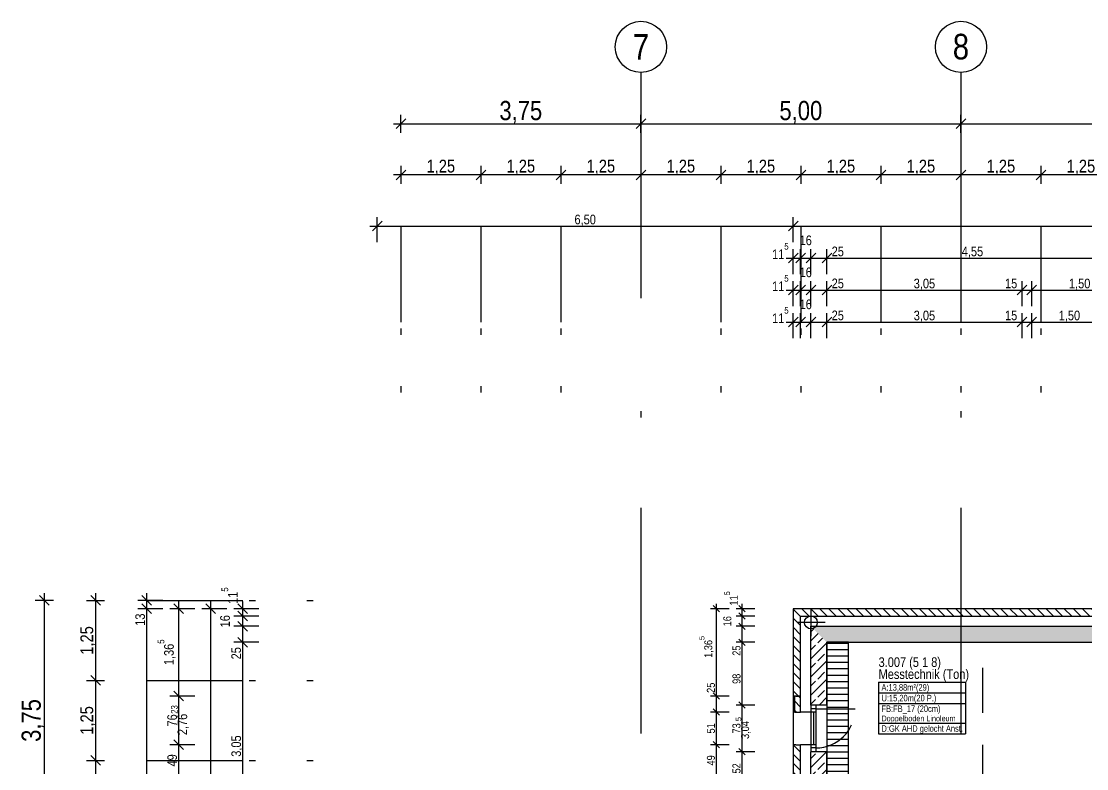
# Model space of a CAD drawing. Extents: x 0.1 to 69.2, y -3.1 to 71.7.
# Drawn here: x 20.13 to 36.78, y 55.15 to 66.83 of the extents above; entities that cross this region are included whole.
import ezdxf

# ---------------------------------------------------------------- set-up
doc = ezdxf.new("R2010")
doc.units = 0
doc.header["$MEASUREMENT"] = 0
for name, pattern in [('Achse', [0.0023, 0, -0.0008, 0.0015, 0]), ('Strichlinie oben', [0.0012, 0.0007, -0.0005]), ('Strichpunktlinie', [0.006703, 0.003528, -0.001764, 0, -0.001411])]:
    doc.linetypes.add(name, pattern=pattern)
for name, color, linetype in [('A0 Einfügepunkt', 7, 'Continuous'), ('A11 Achsen-Bem.A', 7, 'Continuous'), ('A11 Achsen.A', 7, 'Continuous'), ('A12 Achsen1.A', 7, 'Continuous'), ('A27 Unterzug.TK', 7, 'Continuous'), ('A33 Beton Schnitt.TK', 7, 'Continuous'), ('A33 Beton uns oben.TK', 7, 'Continuous'), ('A35 Mauer Schnitt.TK', 7, 'Continuous'), ('A35 Mauer Schnitt_Versatzstein.TK', 7, 'Continuous'), ('A48 Fenster.TU', 7, 'Continuous'), ('A54 Heizung Konvektoren.HT', 7, 'Continuous'), ('A71 Bem100.TX', 7, 'Continuous'), ('A74 Raumstempel.TX', 7, 'Continuous')]:
    doc.layers.add(name, color=color, linetype=linetype)
doc.styles.add('ERSTELLTER_STIL_1', font='ARIALN.TTF')
pattern_1 = [(135, (-18.97232, -5.88776), (0.07071068, 0.07071068), [])]
pattern_2 = [(45, (-18.97232, -5.88776), (-0.14142136, 0.14142136), []), (45, (-19.04303, -5.81705), (-0.14142136, 0.14142136), [0.15, -0.05])]

msp = doc.modelspace()

# ---------------------------------------------------------------- hatches: boundary and pattern name
at = {"layer": 'A33 Beton Schnitt.TK', "linetype": 'Continuous', "ltscale": 1000}
h = msp.add_hatch(dxfattribs=at)
h.set_pattern_fill('BETON__STAHLBETON_0003', color=256, scale=100, style=0, pattern_type=2)
h.set_pattern_definition(pattern_2)
h.paths.add_polyline_path([(32.467, 57.374), (32.467, 56.144), (32.547, 56.144), (32.717, 56.144), (32.717, 57.124)], flags=0)
h = msp.add_hatch(dxfattribs=at)
h.set_pattern_fill('BETON__STAHLBETON_0003', color=256, scale=100, style=0, pattern_type=2)
h.set_pattern_definition(pattern_2)
h.paths.add_polyline_path([(32.717, 57.124), (54.657, 57.124), (54.907, 57.374), (32.467, 57.374)], flags=0)
h = msp.add_hatch(dxfattribs=at)
h.set_pattern_fill('BETON__STAHLBETON_0003', color=256, scale=100, style=0, pattern_type=2)
h.set_pattern_definition(pattern_2)
h.paths.add_polyline_path([(32.547, 55.414), (32.467, 55.414), (32.467, 54.894), (32.547, 54.894), (32.717, 54.894), (32.717, 55.414)], flags=0)
at = {"layer": 'A35 Mauer Schnitt.TK', "linetype": 'Continuous', "ltscale": 1000}
h = msp.add_hatch(dxfattribs=at)
h.set_pattern_fill('MW_HLZ_0003', color=256, scale=100, style=0, pattern_type=2)
h.set_pattern_definition(pattern_1)
h.paths.add_polyline_path([(32.307, 57.534), (55.067, 57.534), (55.182, 57.649), (32.192, 57.649)], flags=0)
h = msp.add_hatch(dxfattribs=at)
h.set_pattern_fill('MW_HLZ_0003', color=256, scale=100, style=0, pattern_type=2)
h.set_pattern_definition(pattern_1)
h.paths.add_polyline_path([(32.192, 56.284), (32.307, 56.284), (32.307, 57.534), (32.192, 57.649)], flags=0)
h = msp.add_hatch(dxfattribs=at)
h.set_pattern_fill('MW_HLZ_0003', color=256, scale=100, style=0, pattern_type=2)
h.set_pattern_definition(pattern_1)
h.paths.add_polyline_path([(32.192, 55.034), (32.307, 55.034), (32.307, 55.524), (32.192, 55.524)], flags=0)
at = {"layer": 'A35 Mauer Schnitt_Versatzstein.TK', "linetype": 'Continuous', "ltscale": 1000}
h = msp.add_hatch(dxfattribs=at)
h.set_pattern_fill('MW_HLZ_0003', color=256, scale=100, style=0, pattern_type=2)
h.set_pattern_definition(pattern_1)
h.paths.add_polyline_path([(32.307, 56.034), (32.307, 56.284), (32.212, 56.284), (32.212, 56.034)], flags=0)
at = {"layer": 'A54 Heizung Konvektoren.HT', "linetype": 'Continuous', "ltscale": 1000}
h = msp.add_hatch(dxfattribs=at)
h.set_pattern_fill('HOLZ_SCHALUNG_LIEGEND__1_A2', color=256, scale=100, style=0, pattern_type=2)
h.set_pattern_definition([(0, (-18.97232, -5.88776), (0, 0.1), [])])
h.paths.add_polyline_path([(33.057, 54.074), (33.057, 57.124), (32.717, 57.124), (32.717, 54.074)], flags=0)

# ---------------------------------------------------------------- linework, layer by layer
at = {"layer": 'A0 Einfügepunkt', "linetype": 'Continuous', "ltscale": 1000}
for p, q in [((32.467, 57.648), (32.467, 57.221)), ((32.69, 57.434), (32.263, 57.434))]:
    msp.add_line(p, q, dxfattribs=at)
msp.add_circle((32.467, 57.434), 0.1, dxfattribs=at)
at = {"layer": 'A11 Achsen-Bem.A', "linetype": 'Continuous', "ltscale": 1000}
for p, q in [((26.137, 65.304), (25.987, 65.154)), ((26.062, 65.087), (26.062, 65.37)), ((29.887, 65.304), (29.737, 65.154)), ((29.812, 65.087), (29.812, 65.37)), ((34.887, 65.304), (34.737, 65.154)), ((34.812, 65.087), (34.812, 65.37)), ((25.949, 65.229), (26.062, 65.229)), ((26.062, 65.229), (29.812, 65.229)), ((29.812, 65.229), (34.812, 65.229)), ((34.812, 65.229), (39.812, 65.229)), ((26.062, 64.429), (25.949, 64.429)), ((26.137, 64.504), (25.987, 64.354)), ((26.062, 64.57), (26.062, 64.287)), ((27.312, 64.429), (26.062, 64.429)), ((27.237, 64.354), (27.387, 64.504)), ((27.312, 64.57), (27.312, 64.287)), ((28.562, 64.429), (27.312, 64.429)), ((28.487, 64.354), (28.637, 64.504)), ((28.562, 64.57), (28.562, 64.287)), ((29.812, 64.429), (28.562, 64.429)), ((29.737, 64.354), (29.887, 64.504)), ((29.812, 64.57), (29.812, 64.287)), ((31.062, 64.429), (29.812, 64.429)), ((30.987, 64.354), (31.137, 64.504)), ((31.062, 64.57), (31.062, 64.287)), ((32.312, 64.429), (31.062, 64.429)), ((32.237, 64.354), (32.387, 64.504)), ((32.312, 64.57), (32.312, 64.287)), ((33.562, 64.429), (32.312, 64.429)), ((33.487, 64.354), (33.637, 64.504)), ((33.562, 64.57), (33.562, 64.287)), ((34.812, 64.429), (33.562, 64.429)), ((34.737, 64.354), (34.887, 64.504)), ((34.812, 64.57), (34.812, 64.287)), ((36.062, 64.429), (34.812, 64.429)), ((35.987, 64.354), (36.137, 64.504)), ((36.062, 64.57), (36.062, 64.287)), ((37.312, 64.429), (36.062, 64.429)), ((20.634, 57.779), (20.351, 57.779)), ((20.567, 57.704), (20.417, 57.854)), ((20.492, 57.779), (20.492, 57.892)), ((20.492, 54.029), (20.492, 57.779)), ((21.151, 57.779), (21.434, 57.779)), ((21.367, 57.704), (21.217, 57.854)), ((21.292, 57.892), (21.292, 57.779)), ((21.292, 57.779), (21.292, 56.529)), ((21.367, 56.454), (21.217, 56.604)), ((21.151, 56.529), (21.434, 56.529)), ((21.292, 56.529), (21.292, 55.279)), ((21.151, 55.279), (21.434, 55.279)), ((21.367, 55.204), (21.217, 55.354)), ((21.292, 55.279), (21.292, 54.029))]:
    msp.add_line(p, q, dxfattribs=at)
at = {"layer": 'A11 Achsen.A', "linetype": 'Strichpunktlinie', "ltscale": 1000}
for p, q in [((29.812, 66.029), (29.812, -2.341)), ((34.812, 66.029), (34.812, -2.341))]:
    msp.add_line(p, q, dxfattribs=at)
at = {"layer": 'A11 Achsen.A', "linetype": 'Continuous', "ltscale": 1000}
for centre in [(29.812, 66.429), (34.812, 66.429)]:
    msp.add_circle(centre, 0.4, dxfattribs=at)
at = {"layer": 'A12 Achsen1.A', "linetype": 'Achse', "ltscale": 1000}
for p, q in [((26.062, 64.529), (26.062, 61.029)), ((27.312, 64.529), (27.312, 61.029)), ((28.562, 64.529), (28.562, 61.029)), ((31.062, 64.529), (31.062, 61.029)), ((32.312, 64.529), (32.312, 61.029)), ((33.562, 64.529), (33.562, 61.029)), ((34.812, 64.529), (34.812, 61.029)), ((36.062, 64.529), (36.062, 61.029)), ((21.192, 57.779), (24.692, 57.779)), ((21.192, 56.529), (24.692, 56.529)), ((21.192, 55.279), (24.692, 55.279))]:
    msp.add_line(p, q, dxfattribs=at)
at = {"layer": 'A27 Unterzug.TK', "linetype": 'Continuous', "ltscale": 1000}
for p, q in [((32.547, 56.144), (32.467, 56.144)), ((32.717, 56.144), (32.547, 56.144)), ((32.547, 55.414), (32.467, 55.414)), ((32.717, 55.414), (32.547, 55.414))]:
    msp.add_line(p, q, dxfattribs=at)
at = {"layer": 'A33 Beton Schnitt.TK', "linetype": 'Continuous', "ltscale": 1000}
for p, q in [((32.467, 56.144), (32.467, 57.374)), ((32.467, 57.374), (54.907, 57.374)), ((32.547, 56.144), (32.467, 56.144)), ((32.547, 56.144), (32.467, 56.144)), ((32.467, 56.144), (32.467, 55.414)), ((32.547, 56.144), (32.467, 56.144)), ((32.547, 56.144), (32.547, 55.414)), ((32.717, 56.144), (32.717, 55.414)), ((32.467, 56.034), (32.307, 56.034)), ((32.547, 56.034), (32.467, 56.034)), ((32.507, 56.034), (32.507, 55.524)), ((32.467, 55.524), (32.307, 55.524)), ((32.547, 55.524), (32.467, 55.524)), ((32.467, 54.894), (32.467, 55.414)), ((32.547, 55.414), (32.467, 55.414)), ((32.547, 55.414), (32.467, 55.414)), ((32.547, 55.414), (32.467, 55.414))]:
    msp.add_line(p, q, dxfattribs=at)
at = {"layer": 'A33 Beton Schnitt.TK', "linetype": 'Continuous', "lineweight": 0, "ltscale": 1000, "flags": 128}
for points in [[(32.307, 57.534), (32.307, 56.144)], [(55.067, 57.534), (32.307, 57.534)], [(32.307, 55.414), (32.307, 54.894)]]:
    msp.add_lwpolyline(points, dxfattribs=at)
at = {"layer": 'A33 Beton Schnitt.TK', "linetype": 'Continuous', "ltscale": 1000, "flags": 128}
for points in [[(32.717, 56.144), (32.717, 57.124)], [(32.717, 57.124), (47.257, 57.124)], [(32.717, 54.894), (32.717, 55.414)]]:
    msp.add_lwpolyline(points, dxfattribs=at)
at = {"layer": 'A33 Beton uns oben.TK', "linetype": 'Strichlinie oben', "ltscale": 1000}
msp.add_line((35.154, 23.624), (35.154, 57.124), dxfattribs=at)
at = {"layer": 'A35 Mauer Schnitt.TK', "linetype": 'Continuous', "ltscale": 1000}
for p, q in [((32.232, 56.284), (32.192, 56.284)), ((32.192, 56.284), (32.192, 55.524)), ((32.232, 56.284), (32.307, 56.284)), ((32.232, 55.524), (32.192, 55.524)), ((32.232, 55.524), (32.307, 55.524))]:
    msp.add_line(p, q, dxfattribs=at)
at = {"layer": 'A35 Mauer Schnitt.TK', "linetype": 'Continuous', "ltscale": 1000, "flags": 128}
for points in [[(55.182, 57.649), (32.192, 57.649)], [(32.192, 57.649), (32.192, 56.284)], [(32.307, 57.534), (55.067, 57.534)], [(32.307, 56.284), (32.307, 57.534)], [(32.192, 55.524), (32.192, 55.034)], [(32.307, 55.034), (32.307, 55.524)]]:
    msp.add_lwpolyline(points, dxfattribs=at)
at = {"layer": 'A35 Mauer Schnitt_Versatzstein.TK', "linetype": 'Continuous', "ltscale": 1000, "flags": 128}
for points in [[(32.307, 56.284), (32.212, 56.284)], [(32.212, 56.284), (32.212, 56.034)], [(32.307, 56.034), (32.307, 56.284)], [(32.212, 56.034), (32.307, 56.034)]]:
    msp.add_lwpolyline(points, dxfattribs=at)
at = {"layer": 'A48 Fenster.TU', "linetype": 'Continuous', "ltscale": 1000}
for p, q in [((32.547, 56.084), (32.467, 56.084)), ((32.547, 55.474), (32.467, 55.474))]:
    msp.add_line(p, q, dxfattribs=at)
at = {"layer": 'A48 Fenster.TU', "linetype": 'Strichlinie oben', "ltscale": 1000}
msp.add_line((32.547, 56.084), (33.157, 56.084), dxfattribs=at)
msp.add_arc((32.547, 56.084), 0.61, 270, 0, dxfattribs=at)
at = {"layer": 'A54 Heizung Konvektoren.HT', "linetype": 'Continuous', "ltscale": 1000}
for p, q in [((33.057, 57.124), (32.717, 57.124)), ((32.717, 57.124), (32.717, 54.074)), ((33.057, 54.074), (33.057, 57.124))]:
    msp.add_line(p, q, dxfattribs=at)
at = {"layer": 'A71 Bem100.TX', "linetype": 'Continuous', "ltscale": 1000}
for p, q in [((25.692, 63.379), (25.692, 63.77)), ((32.192, 63.379), (32.192, 63.77)), ((25.579, 63.629), (25.692, 63.629)), ((25.767, 63.704), (25.617, 63.554)), ((25.692, 63.629), (32.192, 63.629)), ((32.267, 63.704), (32.117, 63.554)), ((32.192, 63.629), (55.182, 63.629)), ((32.192, 62.879), (32.192, 63.27)), ((32.307, 62.879), (32.307, 63.27)), ((32.467, 62.879), (32.467, 63.27)), ((32.717, 62.879), (32.717, 63.27)), ((32.079, 63.129), (32.192, 63.129)), ((32.267, 63.204), (32.117, 63.054)), ((32.192, 63.129), (32.307, 63.129)), ((32.382, 63.204), (32.232, 63.054)), ((32.307, 63.129), (32.467, 63.129)), ((32.542, 63.204), (32.392, 63.054)), ((32.467, 63.129), (32.717, 63.129)), ((32.792, 63.204), (32.642, 63.054)), ((32.717, 63.129), (37.267, 63.129)), ((32.192, 62.379), (32.192, 62.77)), ((32.307, 62.379), (32.307, 62.77)), ((32.467, 62.379), (32.467, 62.77)), ((32.717, 62.379), (32.717, 62.77)), ((35.767, 62.379), (35.767, 62.77)), ((35.917, 62.379), (35.917, 62.77)), ((32.079, 62.629), (32.192, 62.629)), ((32.267, 62.704), (32.117, 62.554)), ((32.192, 62.629), (32.307, 62.629)), ((32.382, 62.704), (32.232, 62.554)), ((32.307, 62.629), (32.467, 62.629)), ((32.542, 62.704), (32.392, 62.554)), ((32.467, 62.629), (32.717, 62.629)), ((32.792, 62.704), (32.642, 62.554)), ((32.717, 62.629), (35.767, 62.629)), ((35.842, 62.704), (35.692, 62.554)), ((35.767, 62.629), (35.917, 62.629)), ((35.992, 62.704), (35.842, 62.554)), ((35.917, 62.629), (37.417, 62.629)), ((32.192, 61.879), (32.192, 62.27)), ((32.307, 61.879), (32.307, 62.27)), ((32.467, 61.879), (32.467, 62.27)), ((32.717, 61.879), (32.717, 62.27)), ((35.767, 61.879), (35.767, 62.27)), ((35.917, 61.879), (35.917, 62.27)), ((32.079, 62.129), (32.192, 62.129)), ((32.267, 62.204), (32.117, 62.054)), ((32.192, 62.129), (32.307, 62.129)), ((32.382, 62.204), (32.232, 62.054)), ((32.307, 62.129), (32.467, 62.129)), ((32.542, 62.204), (32.392, 62.054)), ((32.467, 62.129), (32.717, 62.129)), ((32.792, 62.204), (32.642, 62.054)), ((32.717, 62.129), (35.767, 62.129)), ((35.842, 62.204), (35.692, 62.054)), ((35.767, 62.129), (35.917, 62.129)), ((35.992, 62.204), (35.842, 62.054)), ((35.917, 62.129), (37.417, 62.129)), ((22.342, 57.779), (21.951, 57.779)), ((22.017, 57.854), (22.167, 57.704)), ((22.092, 57.779), (22.092, 57.892)), ((22.092, 57.649), (22.092, 57.779)), ((22.592, 57.649), (22.592, 57.762)), ((23.092, 57.649), (23.092, 57.762)), ((23.592, 57.649), (23.592, 57.762)), ((22.342, 57.649), (21.951, 57.649)), ((22.167, 57.574), (22.017, 57.724)), ((22.092, 24.399), (22.092, 57.649)), ((22.842, 57.649), (22.451, 57.649)), ((22.667, 57.574), (22.517, 57.724)), ((22.592, 56.284), (22.592, 57.649)), ((23.342, 57.649), (22.951, 57.649)), ((23.167, 57.574), (23.017, 57.724)), ((23.092, 24.399), (23.092, 57.649)), ((23.842, 57.649), (23.451, 57.649)), ((23.517, 57.724), (23.667, 57.574)), ((23.667, 57.459), (23.517, 57.609)), ((23.592, 57.534), (23.592, 57.649)), ((31.192, 57.649), (30.898, 57.649)), ((31.042, 57.599), (30.942, 57.699)), ((30.992, 57.649), (30.992, 57.724)), ((30.992, 56.284), (30.992, 57.649)), ((31.592, 57.649), (31.298, 57.649)), ((31.442, 57.599), (31.342, 57.699)), ((31.392, 57.649), (31.392, 57.724)), ((31.392, 57.534), (31.392, 57.649)), ((23.842, 57.534), (23.451, 57.534)), ((23.517, 57.449), (23.667, 57.299)), ((23.592, 57.374), (23.592, 57.534)), ((31.592, 57.534), (31.298, 57.534)), ((31.342, 57.584), (31.442, 57.484)), ((31.342, 57.424), (31.442, 57.324)), ((31.392, 57.374), (31.392, 57.534)), ((23.842, 57.374), (23.451, 57.374)), ((23.592, 57.124), (23.592, 57.374)), ((31.592, 57.374), (31.298, 57.374)), ((31.392, 57.124), (31.392, 57.374)), ((23.842, 57.124), (23.451, 57.124)), ((23.517, 57.199), (23.667, 57.049)), ((23.592, 54.074), (23.592, 57.124)), ((31.592, 57.124), (31.298, 57.124)), ((31.342, 57.174), (31.442, 57.074)), ((31.392, 56.144), (31.392, 57.124)), ((22.842, 56.284), (22.451, 56.284)), ((22.517, 56.359), (22.667, 56.209)), ((22.592, 55.524), (22.592, 56.284)), ((31.192, 56.284), (30.898, 56.284)), ((30.942, 56.334), (31.042, 56.234)), ((30.992, 56.034), (30.992, 56.284)), ((31.592, 56.144), (31.298, 56.144)), ((31.342, 56.194), (31.442, 56.094)), ((31.392, 55.414), (31.392, 56.144)), ((31.192, 56.034), (30.898, 56.034)), ((30.942, 56.084), (31.042, 55.984)), ((30.992, 55.524), (30.992, 56.034)), ((22.517, 55.599), (22.667, 55.449)), ((22.842, 55.524), (22.451, 55.524)), ((22.592, 55.034), (22.592, 55.524)), ((31.192, 55.524), (30.898, 55.524)), ((30.942, 55.574), (31.042, 55.474)), ((30.992, 55.034), (30.992, 55.524)), ((31.342, 55.464), (31.442, 55.364)), ((31.592, 55.414), (31.298, 55.414)), ((31.392, 54.894), (31.392, 55.414))]:
    msp.add_line(p, q, dxfattribs=at)
at = {"layer": 'A74 Raumstempel.TX', "linetype": 'Continuous', "ltscale": 1000}
for p, q in [((33.525, 56.5), (34.884, 56.5)), ((33.525, 56.5), (33.525, 55.691)), ((34.884, 56.5), (34.884, 55.691)), ((33.525, 56.334), (34.884, 56.334)), ((33.525, 56.167), (34.884, 56.167)), ((33.525, 55.858), (34.884, 55.858)), ((33.525, 55.691), (34.884, 55.691))]:
    msp.add_line(p, q, dxfattribs=at)

# ---------------------------------------------------------------- texts
at = {"linetype": 'Continuous', "char_height": 0.15, "attachment_point": 7, "style": 'ERSTELLTER_STIL_1'}
for insert in [(31.861, 63.113), (31.861, 62.613), (31.861, 62.113)]:
    msp.add_mtext('{11\\A1{\\H0.7x;\\S5^  ;}}', dxfattribs=dict(at, insert=insert))
at = {"linetype": 'Continuous', "attachment_point": 7, "rotation": 90, "style": 'ERSTELLTER_STIL_1'}
for s, insert, char_height in [('{11\\A1{\\H0.7x;\\S5^  ;}}', (23.511, 57.724), 0.15), ('{11\\A1{\\H0.7x;\\S5^  ;}}', (31.325, 57.699), 0.125), ('{1,36\\A1{\\H0.7x;\\S5^  ;}}', (22.541, 56.767), 0.15), ('{1,36\\A1{\\H0.7x;\\S5^  ;}}', (30.95, 56.881), 0.125), ('{2,76\\A1{\\H0.7x;\\S23^  ;}}', (22.751, 55.673), 0.15), ('{3,04\\A1{\\H0.7x;\\S5^  ;}}', (31.525, 55.613), 0.125)]:
    msp.add_mtext(s, dxfattribs=dict(at, insert=insert, char_height=char_height))
at = {"layer": 'A11 Achsen-Bem.A', "linetype": 'Continuous', "attachment_point": 7, "style": 'ERSTELLTER_STIL_1'}
for s, insert, char_height in [('{3,75}', (27.601, 65.229), 0.3), ('{5,00}', (31.976, 65.229), 0.3), ('{1,25}', (26.463, 64.429), 0.2), ('{1,25}', (27.713, 64.429), 0.2), ('{1,25}', (28.963, 64.429), 0.2), ('{1,25}', (30.213, 64.429), 0.2), ('{1,25}', (31.463, 64.429), 0.2), ('{1,25}', (32.713, 64.429), 0.2), ('{1,25}', (33.963, 64.429), 0.2), ('{1,25}', (35.213, 64.429), 0.2), ('{1,25}', (36.463, 64.429), 0.2)]:
    msp.add_mtext(s, dxfattribs=dict(at, insert=insert, char_height=char_height))
at = {"layer": 'A11 Achsen-Bem.A', "linetype": 'Continuous', "attachment_point": 7, "rotation": 90, "style": 'ERSTELLTER_STIL_1'}
for s, insert, char_height in [('{1,25}', (21.292, 56.93), 0.2), ('{3,75}', (20.492, 55.568), 0.3), ('{1,25}', (21.292, 55.68), 0.2)]:
    msp.add_mtext(s, dxfattribs=dict(at, insert=insert, char_height=char_height))
at = {"layer": 'A11 Achsen.A', "linetype": 'Continuous', "char_height": 0.4, "attachment_point": 4, "style": 'ERSTELLTER_STIL_1'}
for s, insert in [('{7}', (29.684, 66.429)), ('{8}', (34.684, 66.431))]:
    msp.add_mtext(s, dxfattribs=dict(at, insert=insert))
at = {"layer": 'A71 Bem100.TX', "linetype": 'Continuous', "char_height": 0.15, "attachment_point": 7, "style": 'ERSTELLTER_STIL_1'}
for s, insert in [('{6,50}', (28.774, 63.629)), ('{16}', (32.291, 63.329)), ('{25}', (32.792, 63.156)), ('{4,55}', (34.824, 63.13)), ('{16}', (32.291, 62.829)), ('{25}', (32.792, 62.656)), ('{3,05}', (34.074, 62.629)), ('{15}', (35.5, 62.656)), ('{1,50}', (36.499, 62.629)), ('{16}', (32.291, 62.329)), ('{25}', (32.792, 62.156)), ('{3,05}', (34.074, 62.129)), ('{15}', (35.5, 62.156)), ('{1,50}', (36.339, 62.129))]:
    msp.add_mtext(s, dxfattribs=dict(at, insert=insert))
at = {"layer": 'A71 Bem100.TX', "linetype": 'Continuous', "attachment_point": 7, "rotation": 90, "style": 'ERSTELLTER_STIL_1'}
for s, insert, char_height in [('{13}', (22.065, 57.382), 0.15), ('{16}', (23.392, 57.358), 0.15), ('{16}', (31.226, 57.374), 0.125), ('{25}', (23.565, 56.857), 0.15), ('{25}', (31.369, 56.914), 0.125), ('{98}', (31.369, 56.474), 0.125), ('{25}', (30.969, 56.334), 0.125), ('{76}', (22.565, 55.808), 0.15), ('{51}', (30.969, 55.699), 0.125), ('{73}', (31.369, 55.699), 0.125), ('{3,05}', (23.592, 55.335), 0.15), ('{49}', (22.565, 55.183), 0.15), ('{49}', (30.969, 55.199), 0.125), ('{52}', (31.369, 55.074), 0.125)]:
    msp.add_mtext(s, dxfattribs=dict(at, insert=insert, char_height=char_height))
at = {"layer": 'A74 Raumstempel.TX', "linetype": 'Continuous', "style": 'ERSTELLTER_STIL_1'}
for s, insert, char_height, attachment_point in [('{3.007 (5 1 8)}', (33.525, 56.694), 0.15, 7), ('{Messtechnik (Ton)}', (33.525, 56.506), 0.15, 7), ('{A:13,88m²(29)}', (33.57, 56.47), 0.102, 1), ('{U:15,20m(20 P.)}', (33.57, 56.303), 0.102, 1), ('{FB:FB_17 (20cm)}', (33.57, 56.137), 0.102, 1), ('{Doppelboden Linoleum}', (33.57, 55.979), 0.09, 1), ('{D:GK AHD gelocht Anst.}', (33.57, 55.827), 0.102, 1)]:
    msp.add_mtext(s, dxfattribs=dict(at, insert=insert, char_height=char_height, attachment_point=attachment_point))

doc.saveas('drawing.dxf')
